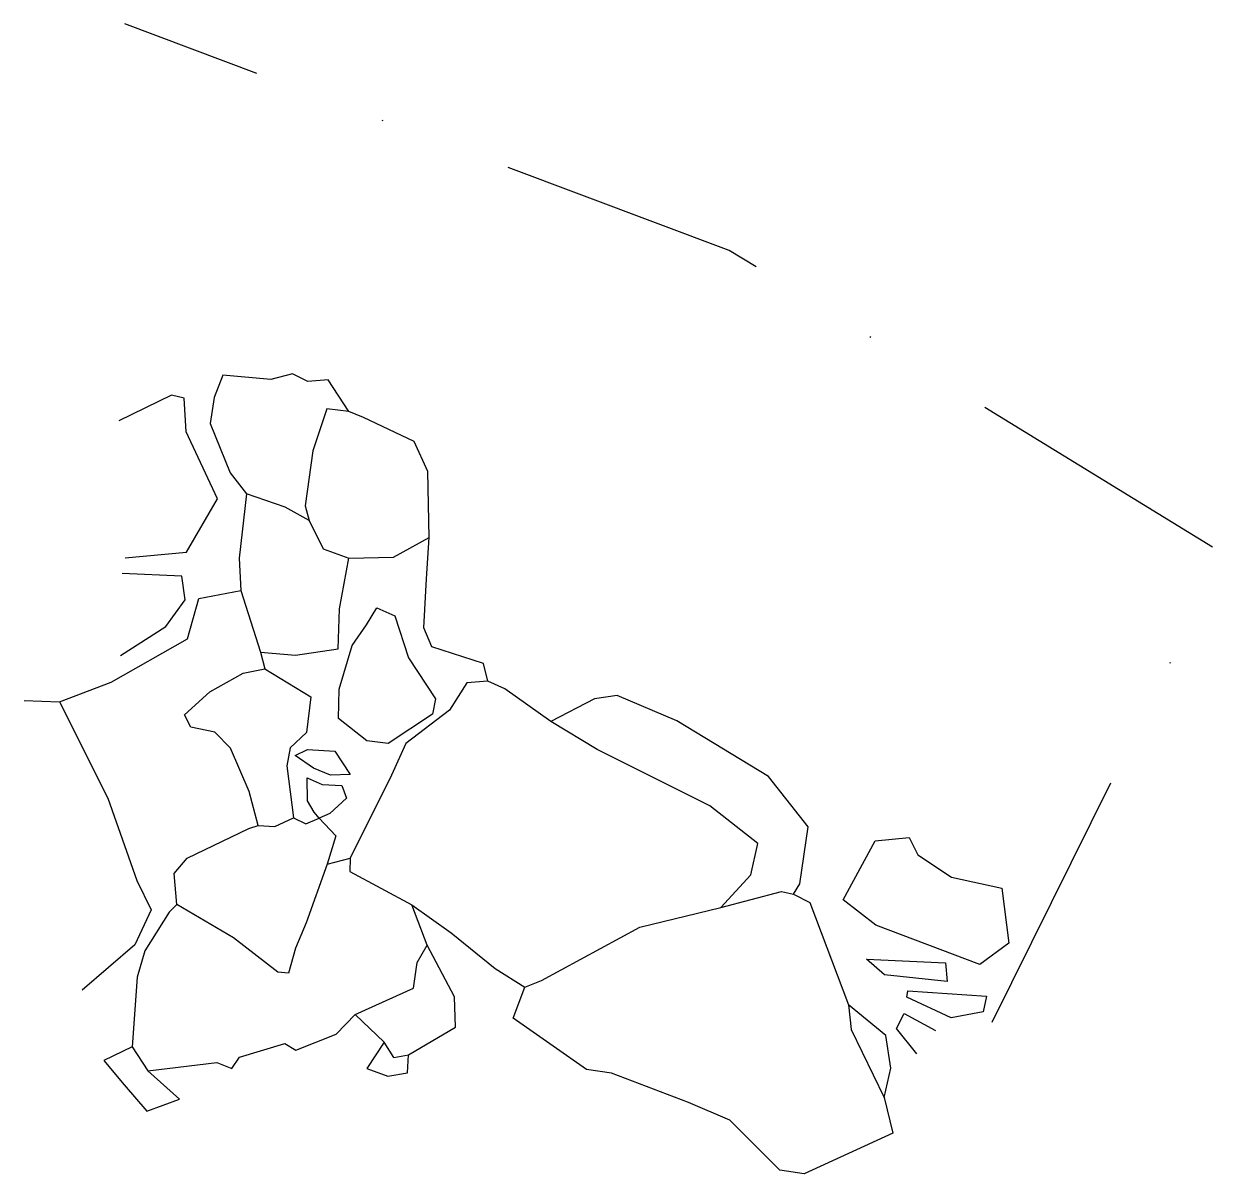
# Model space of a CAD drawing. Header units: metres. Extents: x 90 to 203, y -1714 to -1607.
import ezdxf

# ---------------------------------------------------------------- set-up
doc = ezdxf.new("R2010")
doc.units = ezdxf.units.M
doc.header["$LTSCALE"] = 25
doc.header["$MEASUREMENT"] = 0
doc.linetypes.add('STRICHPUNKTX2', pattern=[2, 1, -0.5, 0, -0.5])
doc.layers.add('GRABUNGSGRENZE', color=3, linetype='STRICHPUNKTX2')
doc.layers.add('STEINE', color=4, linetype='CONTINUOUS')

msp = doc.modelspace()

# ---------------------------------------------------------------- linework, layer by layer
at = {"layer": 'GRABUNGSGRENZE', "flags": 128}
msp.add_lwpolyline([(180.92, -1700), (202.61, -1656.24), (156.35, -1627.82), (99.84, -1606.64)], dxfattribs=at)
at = {"layer": 'STEINE'}
for points in [[(133.78, -1668.11), (133.38, -1666.43), (128.53, -1664.9), (127.77, -1663.12), (128.02, -1658.53), (128.27, -1654.65), (128.16, -1648.48), (126.89, -1645.68), (122.14, -1643.44), (120.77, -1642.88), (118.83, -1639.92), (116.94, -1640.08), (115.51, -1639.37), (113.47, -1639.88), (108.99, -1639.47), (108.17, -1641.56), (107.82, -1644.01), (109.66, -1648.6), (111.19, -1650.59)], [(99.87, -1656.56), (105.58, -1656.04), (108.48, -1651.05), (105.57, -1644.78), (105.37, -1641.62), (104.2, -1641.36), (99.25, -1643.76)], [(120.77, -1642.88), (118.73, -1642.63), (117.4, -1646.55), (116.69, -1651.7), (117.05, -1653.08), (118.38, -1655.73), (120.78, -1656.6), (124.96, -1656.49), (128.27, -1654.65)], [(117.05, -1653.08), (114.81, -1651.81), (111.19, -1650.59), (110.53, -1656.6), (110.68, -1659.61), (112.52, -1665.37), (115.78, -1665.67), (119.76, -1665.06), (119.91, -1661.34), (120.78, -1656.6)], [(103.65, -1662.98), (105.48, -1660.48), (105.17, -1658.29), (99.57, -1658.04)], [(93.71, -1670.02), (98.55, -1668.18), (105.69, -1664.15), (106.76, -1660.38), (110.68, -1659.61)], [(124.46, -1673.93), (122.47, -1673.68), (119.82, -1671.59), (119.87, -1668.83), (121.09, -1664.75), (122.41, -1662.82), (123.38, -1661.23), (125.06, -1662), (126.34, -1665.92), (128.89, -1669.75), (128.59, -1671.17), (124.46, -1673.93)], [(99.42, -1665.69), (103.65, -1662.98)], [(112.52, -1665.37), (112.93, -1666.95)], [(112.28, -1681.58), (111.46, -1678.42), (109.72, -1674.35), (108.24, -1672.87), (106, -1672.41), (105.39, -1671.24), (107.78, -1669.1), (110.89, -1667.36), (112.93, -1666.95), (117.22, -1669.55), (116.81, -1672.91), (115.28, -1674.34), (114.98, -1676.03), (115.59, -1680.87)], [(155.57, -1689.26), (158.37, -1686.2), (159.03, -1683.29), (154.54, -1679.77), (143.99, -1674.48), (139.65, -1671.88), (135.37, -1668.82), (133.78, -1668.11), (131.8, -1668.26), (130.17, -1670.82), (126.09, -1673.93), (124.77, -1676.89), (120.9, -1684.64), (120.85, -1685.91), (126.66, -1689.02), (130.33, -1691.62), (134.46, -1694.98), (137.22, -1696.71)], [(162.35, -1688.03), (162.96, -1687.06), (163.72, -1681.71), (160, -1677.02), (151.43, -1671.82), (145.87, -1669.43), (143.73, -1669.74), (139.65, -1671.88)], [(90.4, -1669.92), (93.71, -1670.02), (98.25, -1679.04), (100.96, -1686.74), (102.29, -1689.49), (100.76, -1692.76), (95.82, -1696.99)], [(120.89, -1676.84), (119.06, -1676.89), (117.47, -1676.23), (115.74, -1675.06), (116.91, -1674.49), (119.46, -1674.65), (120.89, -1676.84)], [(117.53, -1680.36), (116.92, -1679.29), (116.86, -1677.15), (118.29, -1677.76), (120.13, -1677.86), (120.54, -1679.03), (119.01, -1680.46), (117.99, -1680.92), (117.53, -1680.36)], [(118.75, -1685.2), (116.77, -1690.71), (115.8, -1693.05), (115.14, -1695.4), (114.12, -1695.3), (109.99, -1692.09), (104.68, -1688.98), (104.43, -1686.08), (105.65, -1684.65), (111.41, -1681.89), (112.28, -1681.58), (113.86, -1681.69), (115.59, -1680.87), (116.76, -1681.43), (117.99, -1680.92), (119.57, -1682.55), (118.75, -1685.2)], [(166.99, -1688.54), (170, -1683.03), (173.16, -1682.72), (173.97, -1684.35), (177.14, -1686.44), (181.83, -1687.46), (182.49, -1692.6), (179.79, -1694.59), (170.05, -1690.93), (166.99, -1688.54)], [(118.75, -1685.2), (120.9, -1684.64)], [(163.34, -1714.18), (161.09, -1713.83), (156.4, -1709.14), (152.52, -1707.51), (145.33, -1704.76), (142.99, -1704.41), (136.15, -1699.62), (137.22, -1696.71), (138.8, -1696.1), (147.97, -1691.1), (155.57, -1689.26), (161.23, -1687.77), (162.35, -1688.03), (163.88, -1688.79), (167.51, -1698.38), (167.76, -1700.67), (170.83, -1707.04), (171.64, -1710.35), (163.34, -1714.18)], [(104.68, -1688.98), (104.68, -1688.98), (103.97, -1689.7), (101.68, -1693.32), (100.97, -1695.77), (100.51, -1702.29), (101.99, -1704.54), (108.42, -1703.77), (109.84, -1704.33), (110.56, -1703.26), (114.79, -1701.98), (115.81, -1702.59), (119.58, -1701.11), (121.36, -1699.27), (126.82, -1696.82), (127.17, -1694.42), (128.09, -1692.79), (126.66, -1689.02)], [(124.99, -1703.3), (126.36, -1703.04), (130.75, -1700.44), (130.64, -1697.63), (128.09, -1692.79)], [(170.87, -1695.57), (169.19, -1694.09), (176.58, -1694.44), (176.73, -1696.18), (170.87, -1695.57)], [(173.06, -1697.05), (180.41, -1697.55), (180.1, -1699.03), (177.09, -1699.59), (172.96, -1697.66), (173.06, -1697.05)], [(170.83, -1707.04), (171.44, -1704.29), (170.98, -1701.23), (167.51, -1698.38)], [(124.99, -1703.3), (124.07, -1701.87), (121.36, -1699.27)], [(173.88, -1702.96), (171.99, -1700.57), (172.71, -1699.19), (175.62, -1700.77)], [(124.07, -1701.87), (122.44, -1704.32), (124.43, -1705.03), (126.26, -1704.72), (126.36, -1703.04)], [(100.51, -1702.29), (97.86, -1703.57), (99.75, -1705.86), (101.89, -1708.31), (104.95, -1707.19), (101.99, -1704.54)]]:
    msp.add_lwpolyline(points, dxfattribs=at)

doc.saveas('drawing.dxf')
